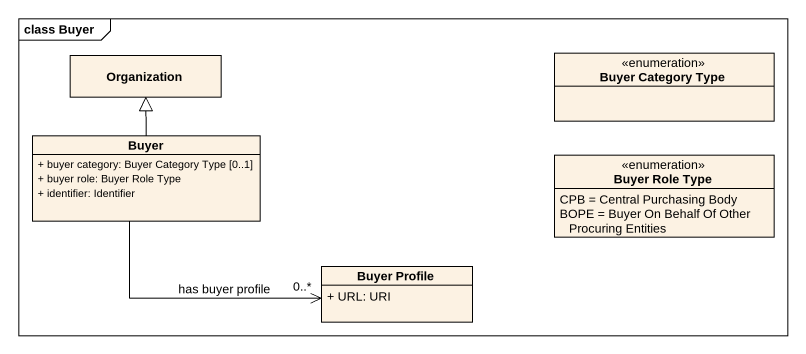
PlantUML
@startuml
mainframe class Buyer
hide circle
hide empty members
skinparam classAttributeIconSize 0
class Organization
enum "Buyer Category Type" as Buyer_Category_Type
class Buyer {
  + buyer category: Buyer Category Type [0..1]
  + buyer role: Buyer Role Type
  + identifier: Identifier
}
enum "Buyer Role Type" as Buyer_Role_Type {
  CPB = Central Purchasing Body
  BOPE = Buyer On Behalf Of Other Procuring Entities
}
class "Buyer Profile" as Buyer_Profile {
  + URL: URI
}
Buyer -up-|> Organization
Buyer -right-> "0..*" Buyer_Profile : has buyer profile
@enduml
